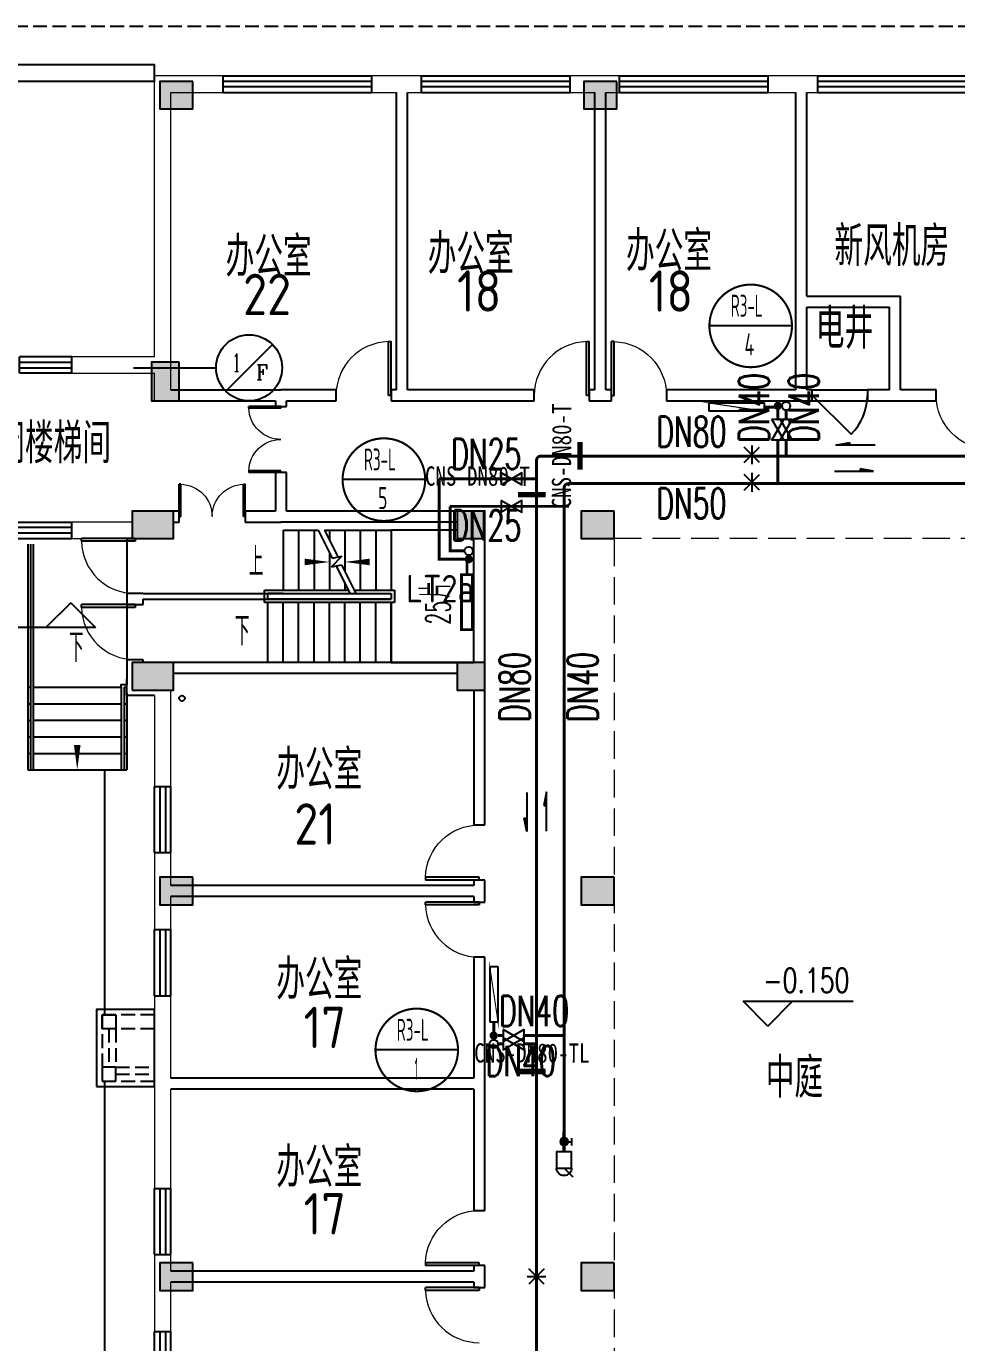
# Model space of a CAD drawing. Extents: x -70335 to 1144202, y 0 to 1100440.
# Drawn here: x 1063317 to 1080214, y 859854 to 883754 of the extents above; entities that cross this region are included whole.
import ezdxf
from ezdxf.enums import TextEntityAlignment as Align

# ---------------------------------------------------------------- set-up
doc = ezdxf.new("R2010")
doc.units = 0
doc.header["$LTSCALE"] = 1000
doc.linetypes.add('__DASH', pattern=[0.35, 0.25, -0.1])
doc.linetypes.add('DASH', pattern=[0.35, 0.25, -0.1])
for name, color, linetype in [('0-供暖管道管径标注', 4, 'Continuous'), ('1-风管标注', 4, 'Continuous'), ('2-房间名称', 7, 'Continuous'), ('3-建筑', 7, 'Continuous'), ('3-淡显', 8, 'Continuous'), ('DIM_IDEN', 3, 'Continuous'), ('EQ-采暖分集水器', 7, 'Continuous'), ('PIPE-暖供支管', 4, 'Continuous'), ('PIPE-暖供水', 1, 'Continuous'), ('PIPE-暖回支管', 4, 'DASH'), ('PIPE-暖回水', 1, 'DASH'), ('TEXT-散热器', 7, 'Continuous'), ('TH-散热器', 4, 'Continuous'), ('VALVE-暖供水', 7, 'Continuous'), ('VALVE-暖回水', 7, 'Continuous'), ('VPIPE-暖供水', 3, 'Continuous'), ('VPIPE-暖回水', 2, 'DASH'), ('VRV-配件', 1, 'Continuous'), ('抗震支吊架', 2, 'Continuous'), ('水', 5, 'Continuous'), ('设备以及附件层', 7, 'Continuous')]:
    doc.layers.add(name, color=color, linetype=linetype)
doc.layers.add('3-深度淡显', color=252, linetype='Continuous', lineweight=0)
doc.styles.add('_TCH_AXIS', font='COMPLEX', dxfattribs={"bigfont": 'GBCBIG'})
doc.styles.add('_TCH_DIM', font='SIMPLEX', dxfattribs={"bigfont": 'GBCBIG'})
doc.styles.add('_THVAC_DIM', font='simplex.shx', dxfattribs={"width": 0.7, "height": 4.5, "bigfont": 'gbcbig.shx'})
doc.styles.add('A_DIM', font='simplex.shx', dxfattribs={"width": 0.7, "bigfont": 'gbcbig.shx'})
doc.styles.add('kzcad', font='', dxfattribs={"width": 0.8})
doc.styles.get("Standard").update_dxf_attribs({"font": 'gbenor.shx', "bigfont": 'gbcbig.shx'})
doc.styles.add('设备标注', font='simplex.shx', dxfattribs={"width": 0.7, "bigfont": 'gbcbig.shx'})
doc.styles.get('kzcad').set_extended_font_data('SimSun')

# ---------------------------------------------------------------- blocks, each defined once
blk = doc.blocks.new('$VALVE$00000295')
at = {"color": 2}
blk.add_lwpolyline([(-125, 72), (-125, -72), (125, 72), (125, -72), (-125, 72)], dxfattribs=at)
for p in [(-125, 0), (125, 0)]:
    blk.add_point(p, dxfattribs=at)
blk = doc.blocks.new('$VALVE$00000780')
at = {"layer": '设备以及附件层'}
for points in [[(-37.3, -37.3), (37.3, 37.3)], [(37.3, -37.3), (-37.3, 37.3)], [(0, 45.5), (0, -45.5)]]:
    blk.add_lwpolyline(points, dxfattribs=at)
blk = doc.blocks.new('$VALVE$00000927')
h = blk.add_hatch(color=256)
edge = h.paths.add_edge_path()
edge.add_arc((0, 118), 48.4, 0, 360)
blk.add_lwpolyline([(92, 436, 1), (-92, 436)], format="xyb")
for points in [[(0, 436), (107, 543)], [(92, 75), (92, 162)], [(48, 118), (92, 118)]]:
    blk.add_lwpolyline(points)
blk.add_lwpolyline([(-92, 436), (92, 436), (92, 242), (-92, 242)], close=True)
at = {"const_width": 40}
blk.add_lwpolyline([(0, 0), (0, 242)], dxfattribs=at)
blk.add_circle((0, 118), 48.4)
blk = doc.blocks.new('坡向')
at = {"layer": '1-风管标注'}
h = blk.add_hatch(color=256, dxfattribs=at)
h.dxf.hatch_style = 1
h.paths.add_polyline_path([(-283166, -104624), (-283166, -104869), (-283119, -104869)])
for p, q in [((-283166, -105334), (-283166, -104624)), ((-283166, -104624), (-283119, -104869)), ((-283119, -104869), (-283166, -104869))]:
    blk.add_line(p, q, dxfattribs=at)
blk = doc.blocks.new('shui2')
at = {"layer": '水'}
blk.add_circle((566145, 449808), 50, dxfattribs=at)
blk = doc.blocks.new('$DorLib2D$00000001')
for p, q in [((0.45, 0.975), (0.5, 0.975)), ((0.45, 0), (0.45, 0.975)), ((0.5, 0), (0.5, 0.975)), ((0.5, 0), (0.45, 0))]:
    blk.add_line(p, q)
at = {"lineweight": 13}
blk.add_arc((0.475, 0), 0.975, 91.4693, 180, dxfattribs=at)
blk = doc.blocks.new('$DorLib2D$00000002')
for p, q in [((-0.5, 0), (-0.5, 0.4875)), ((-0.475, 0.4875), (-0.5, 0.4875)), ((-0.475, 0), (-0.475, 0.4875)), ((0.475, 0), (0.475, 0.4875)), ((0.475, 0.4875), (0.5, 0.4875)), ((0.5, 0), (0.5, 0.4875)), ((-0.5, 0), (-0.475, 0)), ((0.5, 0), (0.475, 0))]:
    blk.add_line(p, q)
at = {"lineweight": 13}
for centre, start, end in [((-0.4875, 0), 0, 88.53072), ((0.4875, 0), 91.46928, 180)]:
    blk.add_arc(centre, 0.4875, start, end, dxfattribs=at)
blk = doc.blocks.new('$TCHSYS$WIN2D')
for p, q in [((-0.5, 0.5), (0.5, 0.5)), ((-0.5, 0.5), (-0.5, -0.5)), ((0.5, 0.5), (0.5, -0.5)), ((0.5, 0.1667), (-0.5, 0.1667)), ((0.5, -0.1667), (-0.5, -0.1667)), ((-0.5, -0.5), (0.5, -0.5))]:
    blk.add_line(p, q)
blk = doc.blocks.new('$DorLib2D$00000114')
at = {"color": 0}
blk.add_line((0.5, 0), (-0.207, 0.707), dxfattribs=at)
blk.add_arc((0.5, 0), 1, 135, 180, dxfattribs=at)

msp = doc.modelspace()

# ---------------------------------------------------------------- hatches: boundary and pattern name
at = {"layer": '3-淡显'}
h = msp.add_hatch(color=256, dxfattribs=at)
h.dxf.hatch_style = 1
h.paths.add_polyline_path([(1066341.7, 882253.7), (1066341.7, 882753.7), (1065741.7, 882753.7), (1065741.7, 882253.7)])
h = msp.add_hatch(color=256, dxfattribs=at)
h.dxf.hatch_style = 1
h.paths.add_polyline_path([(1073441.7, 882753.7), (1073441.7, 882253.7), (1074041.7, 882253.7), (1074041.7, 882753.7)])
h = msp.add_hatch(color=256, dxfattribs=at)
h.dxf.hatch_style = 1
h.paths.add_polyline_path([(1066091.7, 876953.7), (1066091.7, 877653.7), (1065591.7, 877653.7), (1065591.7, 876953.7)])
for points in [[(1065991.7, 874953.7), (1065241.7, 874953.7), (1065241.7, 874453.7), (1065991.7, 874453.7)], [(1071641.7, 874453.7), (1071641.7, 874953.7), (1071141.7, 874953.7), (1071141.7, 874453.7)], [(1065991.7, 872203.7), (1065241.7, 872203.7), (1065241.7, 871703.7), (1065991.7, 871703.7)], [(1071641.7, 871703.7), (1071641.7, 872203.7), (1071141.7, 872203.7), (1071141.7, 871703.7)]]:
    msp.add_hatch(color=256, dxfattribs=at).paths.add_polyline_path(points)
h = msp.add_hatch(color=256, dxfattribs=at)
h.dxf.hatch_style = 1
h.paths.add_polyline_path([(1065991.7, 874453.7), (1065991.7, 874953.7), (1065241.7, 874953.7), (1065241.7, 874453.7)])
h = msp.add_hatch(color=256, dxfattribs=at)
h.dxf.hatch_style = 1
h.paths.add_polyline_path([(1071141.7, 874953.7), (1071641.7, 874953.7), (1071641.7, 874453.7), (1071141.7, 874453.7)])
h = msp.add_hatch(color=256, dxfattribs=at)
h.dxf.hatch_style = 1
h.paths.add_polyline_path([(1073391.7, 874953.7), (1073391.7, 874453.7), (1073991.7, 874453.7), (1073991.7, 874953.7)])
h = msp.add_hatch(color=256, dxfattribs=at)
h.dxf.hatch_style = 1
h.paths.add_polyline_path([(1065991.7, 871703.7), (1065991.7, 872203.7), (1065241.7, 872203.7), (1065241.7, 871703.7)])
h = msp.add_hatch(color=256, dxfattribs=at)
h.dxf.hatch_style = 1
h.paths.add_polyline_path([(1071141.7, 872203.7), (1071641.7, 872203.7), (1071641.7, 871703.7), (1071141.7, 871703.7)])
h = msp.add_hatch(color=256, dxfattribs=at)
h.dxf.hatch_style = 1
h.paths.add_polyline_path([(1066341.7, 868303.7), (1065741.7, 868303.7), (1065741.7, 867803.7), (1066341.7, 867803.7)])
h = msp.add_hatch(color=256, dxfattribs=at)
h.dxf.hatch_style = 1
h.paths.add_polyline_path([(1073391.7, 867803.7), (1073991.7, 867803.7), (1073991.7, 868303.7), (1073391.7, 868303.7)])
h = msp.add_hatch(color=256, dxfattribs=at)
h.dxf.hatch_style = 1
h.paths.add_polyline_path([(1065741.7, 861303.7), (1065741.7, 860803.7), (1066341.7, 860803.7), (1066341.7, 861303.7)])
h = msp.add_hatch(color=256, dxfattribs=at)
h.dxf.hatch_style = 1
h.paths.add_polyline_path([(1073991.7, 860803.7), (1073991.7, 861303.7), (1073391.7, 861303.7), (1073391.7, 860803.7)])
at = {"layer": 'PIPE-暖供水', "linetype": 'Continuous'}
for points in [[(1070812.8, 874228.7), (1070812.8, 874202.5), (1070839, 874202.5)], [(1070812.8, 874228.7), (1070839, 874228.7), (1070839, 874202.5)]]:
    msp.add_hatch(color=256, dxfattribs=at).paths.add_polyline_path(points)
at = {"layer": 'PIPE-暖回水', "linetype": 'DASH'}
for points in [[(1071012.8, 874078.3), (1071012.8, 874052.1), (1071039, 874052.1)], [(1071012.8, 874078.3), (1071039, 874078.3), (1071039, 874052.1)]]:
    msp.add_hatch(color=256, dxfattribs=at).paths.add_polyline_path(points)
at = {"layer": 'VPIPE-暖回水', "linetype": 'DASH'}
for points in [[(1077041.3, 876862.5), (1077039.6, 876878.1), (1077034.8, 876893), (1077026.9, 876906.6), (1077016.4, 876918.2), (1077003.8, 876927.4), (1076989.4, 876933.8), (1076974.1, 876937.1), (1076958.4, 876937.1), (1076943.1, 876933.8), (1076928.8, 876927.4), (1076916.1, 876918.2), (1076905.6, 876906.6), (1076897.7, 876893), (1076892.9, 876878.1), (1076891.3, 876862.5), (1076892.9, 876846.9), (1076897.7, 876832), (1076905.6, 876818.4), (1076916.1, 876806.7), (1076928.8, 876797.5), (1076943.1, 876791.1), (1076958.4, 876787.9), (1076974.1, 876787.9), (1076989.4, 876791.1), (1077003.8, 876797.5), (1077016.4, 876806.7), (1077026.9, 876818.4), (1077034.8, 876832), (1077039.6, 876846.9)], [(1071427, 874078.3), (1071425.3, 874093.9), (1071420.5, 874108.8), (1071412.7, 874122.4), (1071402.2, 874134), (1071389.5, 874143.3), (1071375.2, 874149.6), (1071359.8, 874152.9), (1071344.1, 874152.9), (1071328.8, 874149.6), (1071314.5, 874143.3), (1071301.8, 874134), (1071291.3, 874122.4), (1071283.5, 874108.8), (1071278.6, 874093.9), (1071277, 874078.3), (1071278.6, 874062.7), (1071283.5, 874047.8), (1071291.3, 874034.2), (1071301.8, 874022.6), (1071314.5, 874013.4), (1071328.8, 874007), (1071344.1, 874003.7), (1071359.8, 874003.7), (1071375.2, 874007), (1071389.5, 874013.4), (1071402.2, 874022.6), (1071412.7, 874034.2), (1071420.5, 874047.8), (1071425.3, 874062.7)], [(1071881.2, 865429.1), (1071879.6, 865444.7), (1071874.7, 865459.6), (1071866.9, 865473.2), (1071856.4, 865484.9), (1071843.7, 865494.1), (1071829.4, 865500.4), (1071814.1, 865503.7), (1071798.4, 865503.7), (1071783, 865500.4), (1071768.7, 865494.1), (1071756, 865484.9), (1071745.5, 865473.2), (1071737.7, 865459.6), (1071732.9, 865444.7), (1071731.2, 865429.1), (1071732.9, 865413.5), (1071737.7, 865398.6), (1071745.5, 865385), (1071756, 865373.4), (1071768.7, 865364.2), (1071783, 865357.8), (1071798.4, 865354.5), (1071814.1, 865354.5), (1071829.4, 865357.8), (1071843.7, 865364.2), (1071856.4, 865373.4), (1071866.9, 865385), (1071874.7, 865398.6), (1071879.6, 865413.5)]]:
    msp.add_hatch(color=256, dxfattribs=at).paths.add_polyline_path(points)

# ---------------------------------------------------------------- linework, layer by layer
at = {"layer": '2-房间名称'}
for p, q in [((1064124.1, 873285.7), (1063674.1, 872835.7)), ((1064124.1, 873285.7), (1064574.1, 872835.7)), ((1064574.1, 872835.7), (1060993, 872835.7)), ((1076784.5, 865601.3), (1076334.5, 866051.3)), ((1076334.5, 866051.3), (1078334.9, 866051.3)), ((1076784.5, 865601.3), (1077234.5, 866051.3))]:
    msp.add_line(p, q, dxfattribs=at)
at = {"layer": '3-建筑'}
for p, q in [((1065641.7, 882753.7), (1057841.7, 882753.7)), ((1070041.7, 877153.7), (1070041.7, 882553.7)), ((1070241.7, 877153.7), (1070241.7, 882553.7)), ((1073641.7, 877153.7), (1073641.7, 882553.7)), ((1073841.7, 877153.7), (1073841.7, 882553.7)), ((1077291.7, 878753.7), (1077291.7, 882553.7)), ((1077491.7, 878853.7), (1077491.7, 882553.7)), ((1077491.7, 878853.7), (1079191.7, 878853.7)), ((1079191.7, 877153.7), (1079191.7, 878853.7)), ((1077291.7, 877153.7), (1077291.7, 878753.7)), ((1077491.7, 878653.7), (1078991.7, 878653.7)), ((1077491.7, 877153.7), (1077491.7, 878653.7)), ((1078991.7, 877153.7), (1078991.7, 878653.7)), ((1066938.7, 877129.5), (1067787.3, 877978)), ((1065263, 877553.7), (1066763, 877553.7)), ((1065941.7, 877153.7), (1067941.7, 877153.7)), ((1068941.7, 877153.7), (1067941.7, 877153.7)), ((1068941.7, 876953.7), (1068941.7, 877153.7)), ((1070041.7, 877153.7), (1069941.7, 877153.7)), ((1069941.7, 877153.7), (1069941.7, 876953.7)), ((1072541.7, 877153.7), (1070241.7, 877153.7)), ((1072541.7, 876953.7), (1072541.7, 877153.7)), ((1073641.7, 877153.7), (1073541.7, 877153.7)), ((1073541.7, 877153.7), (1073541.7, 876953.7)), ((1073941.7, 877153.7), (1073841.7, 877153.7)), ((1073941.7, 876953.7), (1073941.7, 877153.7)), ((1077291.7, 877153.7), (1074941.7, 877153.7)), ((1074941.7, 877153.7), (1074941.7, 876953.7)), ((1077591.7, 877153.7), (1077491.7, 877153.7)), ((1077591.7, 877153.7), (1078591.7, 877153.7)), ((1077591.7, 876953.7), (1077591.7, 877153.7)), ((1078991.7, 877153.7), (1078591.7, 877153.7)), ((1078591.7, 877153.7), (1078591.7, 876953.7)), ((1079841.7, 877153.7), (1079191.7, 877153.7)), ((1079841.7, 876953.7), (1079841.7, 877153.7)), ((1065641.7, 876953.7), (1067841.7, 876953.7)), ((1067841.7, 876953.7), (1067841.7, 876853.7)), ((1068041.7, 876853.7), (1068041.7, 876953.7)), ((1068041.7, 876953.7), (1068941.7, 876953.7)), ((1069941.7, 876953.7), (1070141.7, 876953.7)), ((1070141.7, 876953.7), (1072541.7, 876953.7)), ((1073541.7, 876953.7), (1073741.7, 876953.7)), ((1073741.7, 876953.7), (1073941.7, 876953.7)), ((1074941.7, 876953.7), (1077391.7, 876953.7)), ((1077391.7, 876953.7), (1077591.7, 876953.7)), ((1077591.7, 876953.7), (1078591.7, 876953.7)), ((1078591.7, 876953.7), (1079091.7, 876953.7)), ((1079091.7, 876953.7), (1079841.7, 876953.7)), ((1067841.7, 876853.7), (1068041.7, 876853.7)), ((1068041.7, 875653.7), (1067841.7, 875653.7)), ((1067841.7, 875653.7), (1067841.7, 874953.7)), ((1068041.7, 874953.7), (1068041.7, 875653.7)), ((1066091.7, 874953.7), (1065991.7, 874953.7)), ((1065991.7, 874753.7), (1066091.7, 874753.7)), ((1066091.7, 874753.7), (1066091.7, 874953.7)), ((1067841.7, 874953.7), (1067291.7, 874953.7)), ((1067291.7, 874953.7), (1067291.7, 874753.7)), ((1067291.7, 874753.7), (1067941.7, 874753.7)), ((1071141.7, 874753.7), (1067941.7, 874753.7)), ((1071141.7, 874953.7), (1068041.7, 874953.7)), ((1067981.7, 874603.7), (1068619.6, 874603.7)), ((1067981.7, 874603.7), (1067981.7, 873513.7)), ((1068261.7, 874603.7), (1068261.7, 873513.7)), ((1068541.7, 874603.7), (1068541.7, 873513.7)), ((1068619.6, 874603.7), (1068871, 874098.9)), ((1068731.3, 874603.7), (1069941.7, 874603.7)), ((1068731.3, 874603.7), (1068972.4, 874119.4)), ((1068821.7, 874603.7), (1068821.7, 874422.1)), ((1069101.7, 874603.7), (1069101.7, 873859.7)), ((1069381.7, 874603.7), (1069381.7, 873513.7)), ((1069661.7, 874603.7), (1069661.7, 873513.7)), ((1069941.7, 874603.7), (1069941.7, 873513.7)), ((1071141.7, 874603.7), (1069941.7, 874603.7)), ((1069941.7, 874603.7), (1069941.7, 873513.7)), ((1063341.7, 874353.7), (1063341.7, 870253.7)), ((1063391.7, 874353.7), (1063391.7, 870253.7)), ((1063441.7, 874353.7), (1063441.7, 870253.7)), ((1065141.7, 874453.7), (1065141.7, 873453.7)), ((1065141.7, 874453.7), (1065241.7, 874453.7)), ((1071441.7, 872203.7), (1071441.7, 874453.7)), ((1071441.7, 872203.7), (1071441.7, 874453.7)), ((1071641.7, 872203.7), (1071641.7, 874453.7)), ((1068821.7, 874197.7), (1068821.7, 873513.7)), ((1069045.8, 874134.3), (1068860.6, 873939.3)), ((1068871, 874098.9), (1069045.8, 874134.3)), ((1068860.6, 873939.3), (1069043.6, 873976.4)), ((1068942.1, 873955.9), (1069192.1, 873453.7)), ((1069043.6, 873976.4), (1069303.8, 873453.7)), ((1069101.7, 873635.3), (1069101.7, 873513.7)), ((1065441.7, 873453.7), (1065141.7, 873453.7)), ((1065141.7, 873453.7), (1065141.7, 873353.7)), ((1065141.7, 873353.7), (1065141.7, 873253.7)), ((1065441.7, 873453.7), (1069941.7, 873453.7)), ((1065441.7, 873253.7), (1065441.7, 873353.7)), ((1065441.7, 873353.7), (1069941.7, 873353.7)), ((1067641.7, 873293.7), (1067641.7, 873513.7)), ((1067641.7, 873513.7), (1069162.2, 873513.7)), ((1067701.7, 873353.7), (1067701.7, 873453.7)), ((1067701.7, 873453.7), (1069192.1, 873453.7)), ((1067981.7, 873453.7), (1067701.7, 873453.7)), ((1069941.7, 873353.7), (1067701.7, 873353.7)), ((1069941.7, 873353.7), (1067701.7, 873353.7)), ((1067981.7, 873453.7), (1069192.1, 873453.7)), ((1069274, 873513.7), (1070001.7, 873513.7)), ((1069303.8, 873453.7), (1069941.7, 873453.7)), ((1069303.8, 873453.7), (1069941.7, 873453.7)), ((1069941.7, 873453.7), (1069941.7, 873353.7)), ((1069941.7, 873453.7), (1069941.7, 873353.7)), ((1069941.7, 873453.7), (1069941.7, 873353.7)), ((1070001.7, 873513.7), (1070001.7, 873293.7)), ((1065141.7, 873253.7), (1065441.7, 873253.7)), ((1065141.7, 873253.7), (1065141.7, 872253.7)), ((1070001.7, 873293.7), (1067641.7, 873293.7)), ((1067701.7, 872203.7), (1067701.7, 873293.7)), ((1067981.7, 872203.7), (1067981.7, 873293.7)), ((1068261.7, 872203.7), (1068261.7, 873293.7)), ((1068541.7, 872203.7), (1068541.7, 873293.7)), ((1068821.7, 872203.7), (1068821.7, 873293.7)), ((1069101.7, 872203.7), (1069101.7, 873293.7)), ((1069381.7, 872203.7), (1069381.7, 873293.7)), ((1069661.7, 872203.7), (1069661.7, 873293.7)), ((1069941.7, 872203.7), (1069941.7, 873293.7)), ((1069941.7, 873293.7), (1069941.7, 872203.7)), ((1065441.7, 872253.7), (1065141.7, 872253.7)), ((1065141.7, 872253.7), (1065141.7, 871803.7)), ((1065441.7, 872203.7), (1065441.7, 872253.7)), ((1071141.7, 872203.7), (1065991.7, 872203.7)), ((1069941.7, 872203.7), (1067701.7, 872203.7)), ((1069941.7, 872203.7), (1071441.7, 872203.7)), ((1065141.7, 871603.7), (1065141.7, 871903.7)), ((1071141.7, 872003.7), (1065991.7, 872003.7)), ((1063341.7, 871753.7), (1063391.7, 871753.7)), ((1063441.7, 871753.7), (1065041.7, 871753.7)), ((1065041.7, 871753.7), (1065041.7, 870253.7)), ((1065091.7, 871753.7), (1065141.7, 871753.7)), ((1065091.7, 871753.7), (1065091.7, 870253.7)), ((1065091.7, 871753.7), (1065091.7, 870253.7)), ((1065141.7, 871643.7), (1065141.7, 870253.7)), ((1071441.7, 871703.7), (1071441.7, 869253.7)), ((1071641.7, 869253.7), (1071641.7, 871703.7)), ((1065641.7, 871603.7), (1065141.7, 871603.7)), ((1071441.7, 869253.7), (1071641.7, 869253.7)), ((1071441.7, 868153.7), (1065941.7, 868153.7)), ((1071641.7, 868253.7), (1071441.7, 868253.7)), ((1071441.7, 868253.7), (1071441.7, 868153.7)), ((1071641.7, 868053.7), (1071641.7, 868253.7)), ((1071641.7, 867853.7), (1071641.7, 868053.7)), ((1071441.7, 867953.7), (1065941.7, 867953.7)), ((1071441.7, 867953.7), (1071441.7, 867853.7)), ((1071441.7, 867853.7), (1071641.7, 867853.7)), ((1071641.7, 866853.7), (1071441.7, 866853.7)), ((1071441.7, 866853.7), (1071441.7, 864653.7)), ((1071641.7, 864553.7), (1071641.7, 866853.7)), ((1071441.7, 864653.7), (1065941.7, 864653.7)), ((1071641.7, 862253.7), (1071641.7, 864553.7)), ((1071441.7, 864453.7), (1065941.7, 864453.7)), ((1071441.7, 864453.7), (1071441.7, 862253.7)), ((1071441.7, 862253.7), (1071641.7, 862253.7)), ((1071441.7, 861153.7), (1065941.7, 861153.7)), ((1071641.7, 861253.7), (1071441.7, 861253.7)), ((1071441.7, 861253.7), (1071441.7, 861153.7)), ((1071641.7, 861053.7), (1071641.7, 861253.7)), ((1071441.7, 860953.7), (1065941.7, 860953.7)), ((1071441.7, 860953.7), (1071441.7, 860853.7)), ((1071641.7, 860853.7), (1071641.7, 861053.7)), ((1071441.7, 860853.7), (1071641.7, 860853.7))]:
    msp.add_line(p, q, dxfattribs=at)
at = {"layer": '3-建筑', "linetype": 'DASH'}
for p, q in [((1064816.7, 865553.7), (1064816.7, 864853.7)), ((1064941.7, 864728.7), (1065641.7, 864728.7))]:
    msp.add_line(p, q, dxfattribs=at)
at = {"layer": '3-建筑'}
for points in [[(1065641.7, 882753.7), (1065641.7, 883053.7), (1057841.7, 883053.7), (1057841.7, 882753.7)], [(1065041.7, 871753.7), (1065041.7, 871803.7), (1065141.7, 871803.7)], [(1063341.7, 871453.7), (1063391.7, 871453.7)], [(1063441.7, 871453.7), (1065041.7, 871453.7)], [(1065091.7, 871453.7), (1065141.7, 871453.7)], [(1063341.7, 871153.7), (1063391.7, 871153.7)], [(1063441.7, 871153.7), (1065041.7, 871153.7)], [(1065091.7, 871153.7), (1065141.7, 871153.7)], [(1063341.7, 870853.7), (1063391.7, 870853.7)], [(1063441.7, 870853.7), (1065041.7, 870853.7)], [(1065091.7, 870853.7), (1065141.7, 870853.7)], [(1063341.7, 870553.7), (1063391.7, 870553.7)], [(1063441.7, 870553.7), (1065041.7, 870553.7)], [(1065091.7, 870553.7), (1065141.7, 870553.7)], [(1063341.7, 870253.7), (1065141.7, 870253.7)]]:
    msp.add_lwpolyline(points, dxfattribs=at)
for points in [[(1067561.7, 872778.7, 0, 0, 0), (1070691.7, 872778.7, 0, 0, 0), (1070691.7, 874028.7, 0, 0, 0), (1069101.7, 874028.7, 0, 120, 0), (1069551.7, 874028.7, 0, 0, 0)], [(1067841.7, 874028.7, 0, 0, 0), (1068821.7, 874028.7, 0, 120, 0), (1068371.7, 874028.7, 0, 0, 0)], [(1064241.7, 872056.7, 0, 0, 0), (1064241.7, 870253.7, 0, 120, 0), (1064241.7, 870703.7, 0, 0, 0)]]:
    msp.add_lwpolyline(points, format="xyseb", dxfattribs=at)
msp.add_lwpolyline([(1064591.7, 864503.7), (1065641.7, 864503.7), (1065641.7, 865903.7), (1064591.7, 865903.7)], close=True, dxfattribs=at)
at = {"layer": '3-建筑', "linetype": 'DASH'}
for points in [[(1064691.7, 864603.7), (1065641.7, 864603.7), (1065641.7, 865803.7), (1064691.7, 865803.7)], [(1064941.7, 865553.7), (1064691.7, 865553.7), (1064691.7, 865803.7), (1064941.7, 865803.7)], [(1064941.7, 864853.7), (1065641.7, 864853.7), (1065641.7, 865553.7), (1064941.7, 865553.7)], [(1064941.7, 864853.7), (1064691.7, 864853.7), (1064691.7, 864603.7), (1064941.7, 864603.7)]]:
    msp.add_lwpolyline(points, close=True, dxfattribs=at)
at = {"layer": '3-建筑'}
msp.add_circle((1067363, 877553.7), 600, dxfattribs=at)
at = {"layer": '3-淡显'}
for p, q in [((1065991.7, 874953.7), (1065241.7, 874953.7)), ((1065241.7, 874953.7), (1065241.7, 874453.7)), ((1065991.7, 874453.7), (1065991.7, 874953.7)), ((1071641.7, 874953.7), (1071141.7, 874953.7)), ((1071141.7, 874953.7), (1071141.7, 874453.7)), ((1071641.7, 874453.7), (1071641.7, 874953.7)), ((1065241.7, 874453.7), (1065991.7, 874453.7)), ((1071141.7, 874453.7), (1071641.7, 874453.7)), ((1065991.7, 872203.7), (1065241.7, 872203.7)), ((1065241.7, 872203.7), (1065241.7, 871703.7)), ((1065991.7, 871703.7), (1065991.7, 872203.7)), ((1071641.7, 872203.7), (1071141.7, 872203.7)), ((1071141.7, 872203.7), (1071141.7, 871703.7)), ((1071641.7, 871703.7), (1071641.7, 872203.7)), ((1065241.7, 871703.7), (1065991.7, 871703.7)), ((1071141.7, 871703.7), (1071641.7, 871703.7))]:
    msp.add_line(p, q, dxfattribs=at)
at = {"layer": '3-淡显', "linetype": '__DASH'}
msp.add_lwpolyline([(1029491.7, 883753.7), (1090041.7, 883753.7), (1090041.7, 879953.7)], dxfattribs=at)
at = {"layer": '3-淡显'}
for points in [[(1066341.7, 882753.7), (1065741.7, 882753.7), (1065741.7, 882253.7), (1066341.7, 882253.7)], [(1074041.7, 882753.7), (1073441.7, 882753.7), (1073441.7, 882253.7), (1074041.7, 882253.7)], [(1066091.7, 877653.7), (1065591.7, 877653.7), (1065591.7, 876953.7), (1066091.7, 876953.7)], [(1065241.7, 874453.7), (1065991.7, 874453.7), (1065991.7, 874953.7), (1065241.7, 874953.7)], [(1071641.7, 874953.7), (1071141.7, 874953.7), (1071141.7, 874453.7), (1071641.7, 874453.7)], [(1073991.7, 874953.7), (1073391.7, 874953.7), (1073391.7, 874453.7), (1073991.7, 874453.7)], [(1065241.7, 871703.7), (1065991.7, 871703.7), (1065991.7, 872203.7), (1065241.7, 872203.7)], [(1071642.7, 872203.7), (1071142.7, 872203.7), (1071142.7, 871703.7), (1071642.7, 871703.7)], [(1066341.7, 868303.7), (1065741.7, 868303.7), (1065741.7, 867803.7), (1066341.7, 867803.7)], [(1073991.7, 868303.7), (1073391.7, 868303.7), (1073391.7, 867803.7), (1073991.7, 867803.7)], [(1066341.7, 861303.7), (1065741.7, 861303.7), (1065741.7, 860803.7), (1066341.7, 860803.7)], [(1073991.7, 861303.7), (1073391.7, 861303.7), (1073391.7, 860803.7), (1073991.7, 860803.7)]]:
    msp.add_lwpolyline(points, close=True, dxfattribs=at)
for points in [[(1064741.8, 865803.7), (1064741.8, 870253.7)], [(1064741.8, 856853.7), (1064741.8, 864603.7)]]:
    msp.add_lwpolyline(points, dxfattribs=at)
at = {"layer": '3-深度淡显'}
for p, q in [((1065641.7, 877753.7), (1065641.7, 882853.7)), ((1066891.7, 882853.7), (1065641.7, 882853.7)), ((1066891.7, 882553.7), (1066891.7, 882853.7)), ((1070141.7, 882853.7), (1069591.7, 882853.7)), ((1069591.7, 882853.7), (1069591.7, 882553.7)), ((1070491.7, 882853.7), (1070141.7, 882853.7)), ((1070491.7, 882553.7), (1070491.7, 882853.7)), ((1073741.7, 882853.7), (1073191.7, 882853.7)), ((1073191.7, 882853.7), (1073191.7, 882553.7)), ((1074091.7, 882853.7), (1073741.7, 882853.7)), ((1074091.7, 882553.7), (1074091.7, 882853.7)), ((1077391.7, 882853.7), (1076791.7, 882853.7)), ((1076791.7, 882853.7), (1076791.7, 882553.7)), ((1077691.7, 882853.7), (1077391.7, 882853.7)), ((1077691.7, 882553.7), (1077691.7, 882853.7)), ((1065941.7, 877653.7), (1065941.7, 882553.7)), ((1065941.7, 882553.7), (1066891.7, 882553.7)), ((1069591.7, 882553.7), (1070041.7, 882553.7)), ((1070241.7, 882553.7), (1070491.7, 882553.7)), ((1073191.7, 882553.7), (1073641.7, 882553.7)), ((1073841.7, 882553.7), (1074091.7, 882553.7)), ((1076791.7, 882553.7), (1077291.7, 882553.7)), ((1077491.7, 882553.7), (1077691.7, 882553.7)), ((1065641.7, 877753.7), (1064141.7, 877753.7)), ((1064141.7, 877753.7), (1064141.7, 877453.7)), ((1065941.7, 877153.7), (1065941.7, 877653.7)), ((1064141.7, 877453.7), (1065641.7, 877453.7)), ((1065641.7, 876953.7), (1065641.7, 877453.7)), ((1065241.7, 874753.7), (1064141.7, 874753.7)), ((1064141.7, 874753.7), (1064141.7, 874453.7)), ((1064141.7, 874453.7), (1065141.7, 874453.7)), ((1065941.7, 869953.7), (1065941.7, 871703.7)), ((1065641.7, 871603.7), (1065641.7, 869953.7)), ((1065641.7, 869953.7), (1065941.7, 869953.7)), ((1065941.7, 868753.7), (1065641.7, 868753.7)), ((1065641.7, 868753.7), (1065641.7, 868053.7)), ((1065941.7, 868153.7), (1065941.7, 868753.7)), ((1065641.7, 868053.7), (1065641.7, 867353.7)), ((1065941.7, 867353.7), (1065941.7, 867953.7)), ((1065641.7, 867353.7), (1065941.7, 867353.7)), ((1065941.7, 866153.7), (1065641.7, 866153.7)), ((1065641.7, 866153.7), (1065641.7, 864553.7)), ((1065941.7, 864653.7), (1065941.7, 866153.7)), ((1065641.7, 864553.7), (1065641.7, 862653.7)), ((1065941.7, 862653.7), (1065941.7, 864453.7)), ((1065641.7, 862653.7), (1065941.7, 862653.7)), ((1065941.7, 861453.7), (1065641.7, 861453.7)), ((1065641.7, 861453.7), (1065641.7, 861053.7)), ((1065941.7, 861153.7), (1065941.7, 861453.7)), ((1065641.7, 861053.7), (1065641.7, 860053.7)), ((1065941.7, 860053.7), (1065941.7, 860953.7)), ((1065641.7, 860053.7), (1065941.7, 860053.7))]:
    msp.add_line(p, q, dxfattribs=at)
at = {"layer": '3-深度淡显', "linetype": 'DASH', "ltscale": 2}
msp.add_lwpolyline([(1078741.7, 854553.7), (1080791.7, 854553.7), (1080791.7, 874453.7), (1073991.7, 874453.7), (1073991.7, 854553.7), (1078741.7, 854553.7)], dxfattribs=at)
at = {"layer": 'DIM_IDEN'}
for p, q in [((1077222.3, 878314.4), (1075722.3, 878314.4)), ((1070561, 875523.3), (1069061, 875523.3)), ((1071157.2, 865168.5), (1069657.2, 865168.5))]:
    msp.add_line(p, q, dxfattribs=at)
at = {"layer": 'DIM_IDEN', "const_width": 37.5}
for points in [[(1077222.3, 878314.4, 1), (1075722.3, 878314.4, 1)], [(1070561, 875523.3, 1), (1069061, 875523.3, 1)], [(1071157.2, 865168.5, 1), (1069657.2, 865168.5, 1)]]:
    msp.add_lwpolyline(points, format="xyb", close=True, dxfattribs=at)
at = {"layer": 'EQ-采暖分集水器'}
for p, q in [((1075716.1, 876915.2), (1076716.1, 876915.2)), ((1075716.1, 876765.2), (1075716.1, 876915.2)), ((1075716.1, 876915.2), (1076716.1, 876915.2)), ((1075716.1, 876765.2), (1075716.1, 876915.2)), ((1076716.1, 876915.2), (1076716.1, 876765.2)), ((1076716.1, 876915.2), (1076716.1, 876765.2)), ((1076716.1, 876765.2), (1075716.1, 876765.2)), ((1076716.1, 876765.2), (1075716.1, 876765.2)), ((1071733.7, 866679.3), (1071733.7, 865679.3)), ((1071883.7, 866679.3), (1071733.7, 866679.3)), ((1071733.7, 866679.3), (1071733.7, 865679.3)), ((1071883.7, 866679.3), (1071733.7, 866679.3)), ((1071883.7, 865679.3), (1071883.7, 866679.3)), ((1071883.7, 865679.3), (1071883.7, 866679.3)), ((1071733.7, 865679.3), (1071883.7, 865679.3)), ((1071733.7, 865679.3), (1071883.7, 865679.3))]:
    msp.add_line(p, q, dxfattribs=at)
at = {"layer": 'EQ-采暖分集水器', "color": 1, "const_width": 20}
msp.add_lwpolyline([(1076716.1, 876765.2), (1075716.1, 876765.2), (1075716.1, 876915.2), (1076716.1, 876915.2), (1076716.1, 876765.2), (1076716.1, 876915.2), (1075716.1, 876915.2)], close=True, dxfattribs=at)
at = {"layer": 'EQ-采暖分集水器', "color": 1, "const_width": 20, "elevation": -9000}
msp.add_lwpolyline([(1071883.7, 865679.3), (1071883.7, 866679.3), (1071733.7, 866679.3), (1071733.7, 865679.3), (1071883.7, 865679.3), (1071733.7, 865679.3), (1071733.7, 866679.3)], close=True, dxfattribs=at)
at = {"layer": 'PIPE-暖供支管', "linetype": 'Continuous', "const_width": 52.5}
for points in [[(1076916.3, 876840.2), (1076716.1, 876840.2)], [(1071808.7, 865479.1), (1071808.7, 865679.3)]]:
    msp.add_lwpolyline(points, dxfattribs=at)
at = {"layer": 'PIPE-暖供水', "linetype": 'Continuous', "const_width": 52.5}
for points in [[(1076966.3, 876787.5), (1076966.3, 876616.5)], [(1076966.3, 876240.9), (1076966.3, 875451.3)], [(1077116.7, 875951.3), (1082191.7, 875951.3)], [(1072582.9, 875537.7), (1070812.8, 875537.7)], [(1071277, 874078.3), (1070812.8, 874078.3), (1070812.8, 875537.7)], [(1071881.2, 865429.1), (1071978.8, 865429.1)], [(1072354.4, 865429.1), (1073082.9, 865429.1)]]:
    msp.add_lwpolyline(points, dxfattribs=at)
msp.add_lwpolyline([(1072582.9, 853753.7), (1072582.9, 875871.3, -0.4142136), (1072662.9, 875951.3), (1077116.7, 875951.3)], format="xyb", dxfattribs=at)
at = {"layer": 'PIPE-暖回支管', "linetype": 'DASH', "const_width": 52.5}
msp.add_lwpolyline([(1071319.5, 874063.1), (1071319.5, 873798.6)], dxfattribs=at)
at = {"layer": 'PIPE-暖回水', "linetype": 'DASH', "const_width": 52.5}
for points in [[(1077116.7, 876787.5), (1077116.7, 876616.5)], [(1077116.7, 876240.9), (1077116.7, 875951.3)], [(1071012.8, 875037.7), (1071012.8, 874228.7), (1071277, 874228.7)], [(1073174.5, 875037.7), (1071012.8, 875037.7)], [(1071881.2, 865278.7), (1071978.8, 865278.7)], [(1072354.4, 865278.7), (1072582.8, 865278.7)]]:
    msp.add_lwpolyline(points, dxfattribs=at)
msp.add_lwpolyline([(1081691.7, 875451.3), (1073162.9, 875451.3, 0.4142136), (1073082.9, 875371.3), (1073082.9, 863679)], format="xyb", dxfattribs=at)
at = {"layer": 'TH-散热器', "const_width": 52.5}
msp.add_lwpolyline([(1071419.5, 873798.6), (1071419.5, 872798.6), (1071219.5, 872798.6), (1071219.5, 873798.6)], close=True, dxfattribs=at)
at = {"layer": 'VPIPE-暖供水', "linetype": 'Continuous'}
for centre in [(1077116.7, 876862.5), (1071352, 874228.7), (1071806.2, 865278.7)]:
    msp.add_circle(centre, 75, dxfattribs=at)
at = {"layer": '抗震支吊架', "color": 2, "const_width": 100}
for points in [[(1073372.3, 875703.8), (1073372.3, 876203.8)], [(1072247.8, 875250.5), (1072747.8, 875250.5)], [(1072247.8, 864778.5), (1072747.8, 864778.5)]]:
    msp.add_lwpolyline(points, dxfattribs=at)

# ---------------------------------------------------------------- block references
at = {"layer": '3-建筑'}
for name, p, xscale, yscale, zscale, rotation in [('$TCHSYS$WIN2D', (1068241.7, 882703.7), -2700, 300, -2700, 180.00000001209), ('$TCHSYS$WIN2D', (1071841.7, 882703.7), -2700, 300, -2700, 180.0000000120877), ('$TCHSYS$WIN2D', (1075441.7, 882703.7), -2700, 300, -2700, 179.9999999865849), ('$TCHSYS$WIN2D', (1079041.7, 882703.7), -2700, 300, -2700, 179.9999999865849), ('$DorLib2D$00000001', (1069441.7, 877053.7), 1000, 1000, 1000, 8.801135761368775e-08), ('$DorLib2D$00000001', (1073041.7, 877053.7), 1000, 1000, 1000, 1.041111002422682e-07), ('$DorLib2D$00000001', (1074441.7, 877053.7), -1000, 1000, -1000, 1.041121588940541e-07), ('$TCHSYS$WIN2D', (1063666.7, 877603.7), 950.0000019386644, 300, 950.0000019386644, 179.9999997403667), ('$DorLib2D$00000114', (1078091.7, 877053.7), -1000, -1000, 199.9999962980801, 1.041086417075121e-07), ('$DorLib2D$00000001', (1080341.7, 877053.7), 1000, -1000, 199.9999962980801, 1.041118135753707e-07), ('$DorLib2D$00000002', (1067941.7, 876253.7), 1200, -1200, 199.9999987625924, 269.9999999898159), ('$DorLib2D$00000002', (1066691.7, 874853.7), 1200, -1200, 200.0000000065775, 179.9999999973032), ('$TCHSYS$WIN2D', (1061691.7, 874603.7), 4900.000003879715, -300, 4900.000003879715, 359.9999999210233), ('$DorLib2D$00000001', (1065291.7, 873953.7), -1000, -1000, -1000, 269.9999999883229), ('$DorLib2D$00000001', (1065291.7, 872753.7), -1000, -1000, -1000, 269.9999999883252), ('$TCHSYS$WIN2D', (1065791.7, 869353.7), -1200, -300, -1200, 269.9999999902303), ('$DorLib2D$00000001', (1071541.7, 868753.7), -1000, 1000, -1000, 90.00000000007083), ('$DorLib2D$00000001', (1071541.7, 867353.7), 1000, 1000, 1000, 90.00000000005906), ('$TCHSYS$WIN2D', (1065791.7, 866753.7), 1200, 300, 1200, 89.9999999906066), ('$TCHSYS$WIN2D', (1065791.7, 862053.7), 1200, 300, 1200, 89.9999999906085), ('$DorLib2D$00000001', (1071541.7, 861753.7), -1000, 1000, -1000, 90.00000000005714), ('$DorLib2D$00000001', (1071541.7, 860353.7), 1000, 1000, 1000, 89.99999999998667), ('$TCHSYS$WIN2D', (1065791.7, 859453.7), -1200, -300, -1200, 269.9999999888445)]:
    msp.add_blockref(name, p, dxfattribs=dict(at, xscale=xscale, yscale=yscale, zscale=zscale, rotation=rotation))
at = {"layer": '3-深度淡显'}
msp.add_blockref('shui2', (500000, 421745.5), dxfattribs=at)
at = {"layer": 'VALVE-暖供水'}
for name, p, xscale, yscale, zscale, rotation in [('$VALVE$00000295', (1077116.7, 876428.7), 1.5, 1.5, 1.5, 269.9999999686835), ('$VALVE$00000780', (1072582.9, 861053.7), 3.75, 3.75, 3.75, 90.00000000001207)]:
    msp.add_blockref(name, p, dxfattribs=dict(at, xscale=xscale, yscale=yscale, zscale=zscale, rotation=rotation))
for name, p, xscale, yscale, zscale in [('$VALVE$00000780', (1076490.9, 875473.9), 3.75, 3.75, 3.75), ('$VALVE$00000295', (1072166.6, 865278.7), 1.5, 1.5, 1.5)]:
    msp.add_blockref(name, p, dxfattribs=dict(at, xscale=xscale, yscale=yscale, zscale=zscale))
at = {"layer": 'VALVE-暖回水', "yscale": 1.5, "zscale": 1.5}
for name, p, xscale, rotation in [('$VALVE$00000295', (1076966.3, 876428.7), 1.5, 269.9999999675301), ('$VALVE$00000295', (1072131.3, 875537.7), -1.5, 180), ('$VALVE$00000295', (1072131.3, 875037.7), -1.5, 180), ('$VALVE$00000927', (1073082.9, 863679), -1.5, 180)]:
    msp.add_blockref(name, p, dxfattribs=dict(at, xscale=xscale, rotation=rotation))
at = {"layer": 'VALVE-暖回水'}
for name, p, xscale, yscale, zscale in [('$VALVE$00000780', (1076490.9, 875973.9), 3.75, 3.75, 3.75), ('$VALVE$00000295', (1072166.6, 865429.1), 1.5, 1.5, 1.5)]:
    msp.add_blockref(name, p, dxfattribs=dict(at, xscale=xscale, yscale=yscale, zscale=zscale))
at = {"layer": 'VRV-配件'}
for p, rotation in [((973396.3, 1159316.6), 90.00000000000001), ((789239.7, 764508.7), 180)]:
    msp.add_blockref('坡向', p, dxfattribs=dict(at, rotation=rotation))
at = {"layer": 'VRV-配件', "xscale": -1, "rotation": 270}
msp.add_blockref('坡向', (1183329.7, 1158840.6), dxfattribs=at)
at = {"layer": 'VRV-配件', "xscale": -1}
msp.add_blockref('坡向', (789597.5, 974476.7), dxfattribs=at)

# ---------------------------------------------------------------- texts
at = {"layer": '0-供暖管道管径标注', "color": 251, "style": '设备标注', "width": 0.65}
for p in [(1076805, 876187.9), (1077711.8, 876187.9), (1073696, 871121.4)]:
    msp.add_text('DN40', height=550, rotation=90, dxfattribs=at).set_placement(p)
at = {"layer": '0-供暖管道管径标注', "style": '设备标注', "width": 0.65}
msp.add_text('DN80', height=550, dxfattribs=at).set_placement((1074759.3, 876116.6))
at = {"layer": '0-供暖管道管径标注', "color": 251, "style": '设备标注', "width": 0.65}
for s, p in [('DN25', (1071033.9, 875715.6)), ('DN50', (1074759.3, 874817.1)), ('DN25', (1071033.9, 874416.1)), ('DN40', (1071902.4, 865601.9)), ('DN40', (1071660.3, 864695.1))]:
    msp.add_text(s, height=550, dxfattribs=at).set_placement(p)
at = {"layer": '0-供暖管道管径标注', "style": '设备标注', "width": 0.65}
msp.add_text('DN80', height=550, rotation=90, dxfattribs=at).set_placement((1072459.5, 871121.4))
at = {"layer": '2-房间名称'}
for s, height, p in [('办公室', 723.4, (1066936.2, 879209.7)), ('办公室', 723.4, (1070607.7, 879259.7)), ('办公室', 723.4, (1074207.7, 879309.7)), ('新风机房', 723.4, (1077994.2, 879399.7)), ('18', 750, (1071140.3, 878573.1)), ('18', 750, (1074622.6, 878571.9)), ('22', 750, (1067252.9, 878511.7)), ('电井', 723.4, (1077655.5, 877903.7)), ('门斗兼扩大封闭楼梯间', 723.4, (1059646.5, 875819.7)), ('LT2a', 500, (1070215, 873293.3)), ('办公室', 723.4, (1067857.4, 869895.8)), ('21', 750, (1068183.1, 868896.6)), ('办公室', 723.4, (1067857.4, 866085.8)), ('17', 750, (1068354.1, 865202.6)), ('中庭', 723.4, (1076746.2, 864300.7)), ('办公室', 723.4, (1067857.4, 862675.8)), ('17', 750, (1068353.9, 861818.8))]:
    msp.add_text(s, height=height, dxfattribs=at).set_placement(p)
at = {"layer": '2-房间名称', "color": 7}
for s, height, style, width, p in [('上', 525, 'A_DIM', 0.7, (1067357.2, 873766.2)), ('下', 525, 'A_DIM', 0.7, (1067106.2, 872516.2)), ('下', 525, 'A_DIM', 0.7, (1064092.7, 872214.2)), ('-0.150', 446.25, '_TCH_DIM', 0.705882, (1076699.9, 866208.8))]:
    msp.add_text(s, height=height, dxfattribs=dict(at, style=style, width=width)).set_placement(p)
at = {"layer": '3-建筑', "color": 7, "style": '_TCH_AXIS'}
for s, height, p, p2 in [('1', 327.9, (1067064.2, 877488.1), (1067204.7, 877488.1)), ('F', 273.4, (1067495, 877335), (1067703.3, 877335))]:
    msp.add_text(s, height=height, dxfattribs=at).set_placement(p, p2, align=Align.FIT)
at = {"layer": 'DIM_IDEN'}
for s, width, p, p2 in [('R3-L', 0.634095, (1076109, 878480.3), (1076690.3, 878480.3)), ('4', 0.835416, (1076359.2, 877780.3), (1076540.2, 877780.3)), ('R3-L', 0.634095, (1069447.7, 875689.2), (1070028.9, 875689.2)), ('5', 0.860463, (1069705, 874987.8), (1069874.6, 874987.8)), ('R3-L', 0.634095, (1070043.9, 865334.4), (1070625.2, 865334.4)), ('1', 0.532331, (1070368.4, 864624.4), (1070430.5, 864624.4))]:
    msp.add_text(s, height=400, dxfattribs=dict(at, width=width)).set_placement(p, p2, align=Align.FIT)
at = {"layer": 'TEXT-散热器', "style": '_THVAC_DIM'}
for s, height, width, p in [('片', 525, 0.8, (1071017.2, 873371.7, -900)), ('25', 446.25, 0.564706, (1071017.2, 872891.7, -900))]:
    msp.add_text(s, height=height, rotation=90, dxfattribs=dict(at, width=width)).set_placement(p)
at = {"layer": '抗震支吊架', "color": 2, "style": 'kzcad', "width": 0.8}
for s, rotation, p in [('CNS-DN80-T', 89.88539, (1073212.3, 875953.8)), ('CNS-DN80-T', 359.88539, (1071509.2, 875412.4)), ('CNS-DN80-TL', 359.88539, (1072497.8, 864938.5))]:
    msp.add_text(s, height=350, rotation=rotation, dxfattribs=at).set_placement(p, align=Align.CENTER)

doc.saveas('drawing.dxf')
